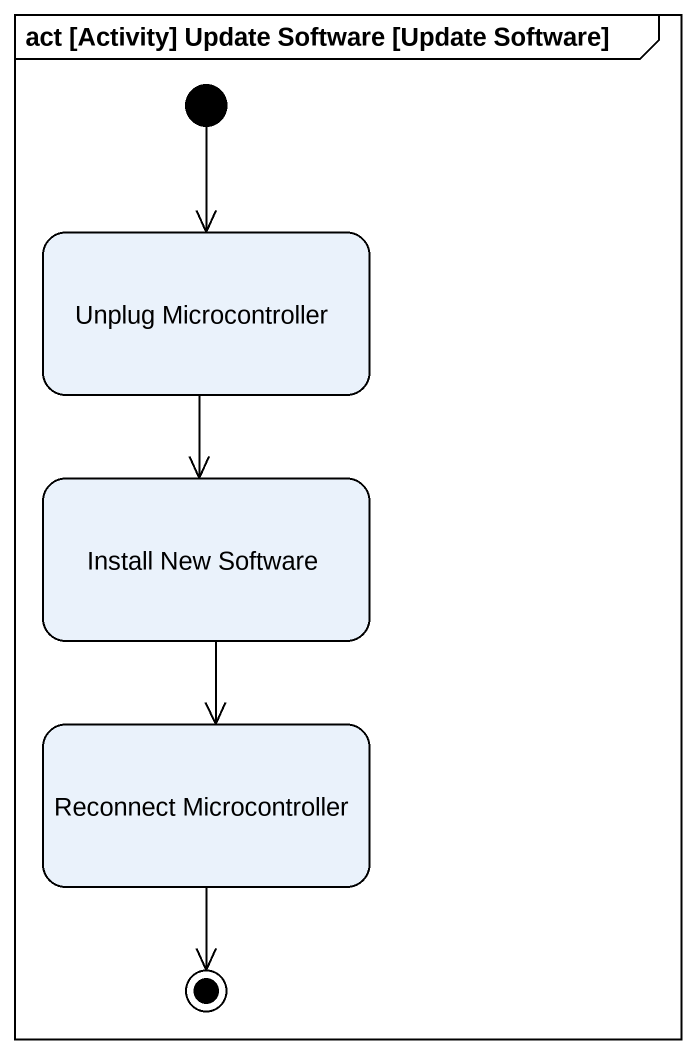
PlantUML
@startuml
mainframe act [Activity] Update Software [Update Software]
hide empty description
state "Unplug Microcontroller" as Unplug_Microcontroller
state "Install New Software" as Install_New_Software
state "Reconnect Microcontroller" as Reconnect_Microcontroller
[*] --> Unplug_Microcontroller
Unplug_Microcontroller --> Install_New_Software
Install_New_Software --> Reconnect_Microcontroller
Reconnect_Microcontroller --> [*]
@enduml
